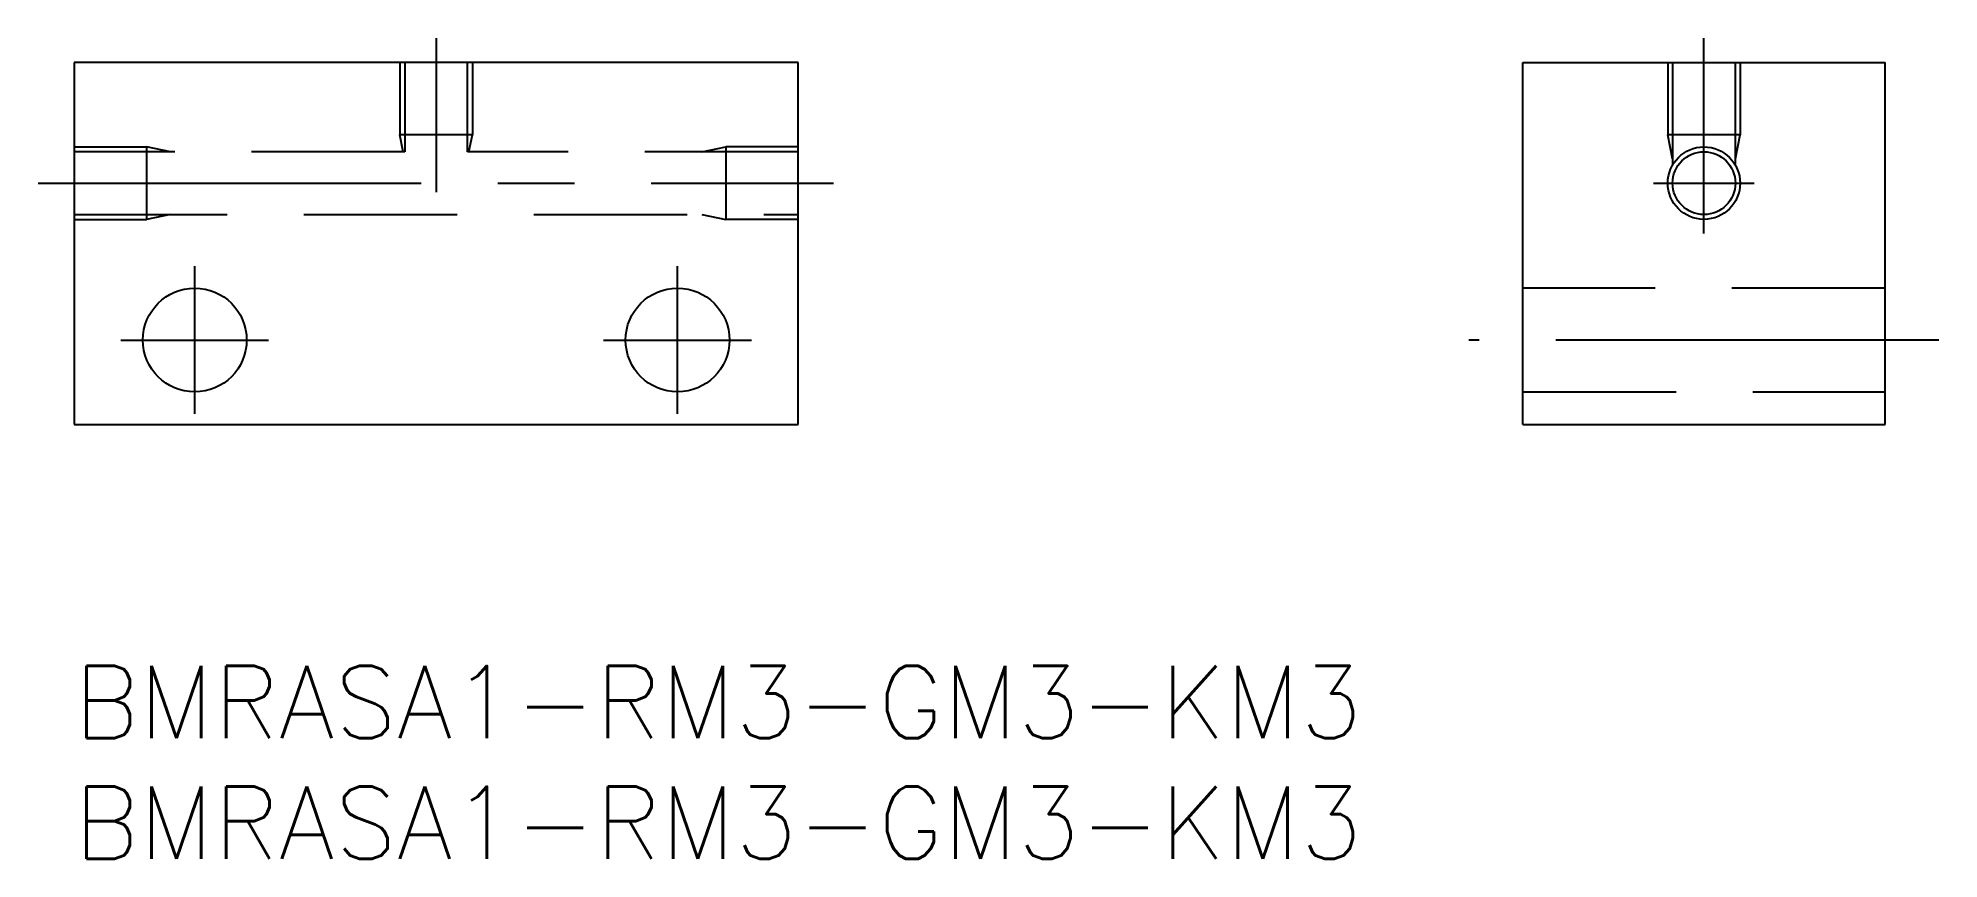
# Model space of a CAD drawing. Extents: x -1.5 to 77.3, y -8 to 26.
import ezdxf

# ---------------------------------------------------------------- set-up
doc = ezdxf.new("R2010")
doc.units = 0
doc.header["$LTSCALE"] = 0.5
doc.linetypes.add('CENTER', pattern=[50.8, 31.75, -6.35, 6.35, -6.35])
doc.linetypes.add('DASHED', pattern=[19.05, 12.7, -6.35])
for name, color, linetype in [('MSM_CENTER', 1, 'CENTER'), ('MSM_CONTINUOUS', 7, 'CONTINUOUS'), ('MSM_DASHED', 4, 'DASHED'), ('MSM_NARROW', 5, 'CONTINUOUS'), ('MSM_PART_NUMBER', 7, 'CONTINUOUS')]:
    doc.layers.add(name, color=color, linetype=linetype)
doc.styles.get("Standard").update_dxf_attribs({"font": 'txt.shx', "height": 2, "bigfont": 'bigfont.shx'})

# ---------------------------------------------------------------- blocks, each defined once
blk = doc.blocks.new('*U28')
at = {"layer": 'MSM_PART_NUMBER'}
blk.add_text('BMRASA1-RM3-GM3-KM3', height=3, dxfattribs=at).set_placement((0, -3))
blk = doc.blocks.new('*U29')
at = {"layer": 'MSM_PART_NUMBER'}
blk.add_text('BMRASA1-RM3-GM3-KM3', height=3, dxfattribs=at).set_placement((0, -8))

msp = doc.modelspace()

# ---------------------------------------------------------------- linework, layer by layer
at = {"layer": 'MSM_CENTER'}
for p, q in [((15, 26.012), (15, 19.631)), ((67.518, 17.916), (67.518, 26.012)), ((-1.492, 20), (31.456, 20)), ((65.433, 20), (69.602, 20)), ((5, 10.439), (5, 16.561)), ((25, 10.439), (25, 16.561)), ((1.939, 13.5), (8.061, 13.5)), ((21.939, 13.5), (28.061, 13.5)), ((77.253, 13.5), (57.782, 13.5))]:
    msp.add_line(p, q, dxfattribs=at)
at = {"layer": 'MSM_CONTINUOUS'}
for p, q in [((0, 25), (0, 10)), ((30, 25), (0, 25)), ((30, 10), (30, 25)), ((60.018, 10), (60.018, 25)), ((60.018, 25), (75.018, 25)), ((75.018, 10), (75.018, 25)), ((0, 10), (30, 10)), ((60.018, 10), (75.018, 10))]:
    msp.add_line(p, q, dxfattribs=at)
for centre, radius in [((67.518, 20), 1.3), ((5, 13.5), 2.15), ((25, 13.5), 2.15)]:
    msp.add_circle(centre, radius, dxfattribs=at)
at = {"layer": 'MSM_DASHED'}
for p, q in [((13.5, 25), (13.5, 22)), ((13.7, 25), (13.7, 21.3)), ((16.3, 21.3), (16.3, 25)), ((16.5, 25), (16.5, 22)), ((66.018, 25), (66.018, 22)), ((66.218, 25), (66.218, 20.748)), ((68.818, 20.748), (68.818, 25)), ((69.018, 25), (69.018, 22)), ((0, 21.5), (3, 21.5)), ((13.7, 21.3), (0, 21.3)), ((4, 21.3), (3, 21.5)), ((3, 21.5), (3, 18.5)), ((16.5, 22), (13.5, 22)), ((13.64, 21.3), (13.5, 22)), ((30, 21.3), (16.3, 21.3)), ((16.36, 21.3), (16.5, 22)), ((26, 21.3), (27, 21.5)), ((30, 21.5), (27, 21.5)), ((27, 21.5), (27, 18.5)), ((69.018, 22), (66.018, 22)), ((66.218, 21), (66.018, 22)), ((68.818, 21), (69.018, 22)), ((0, 18.7), (30, 18.7)), ((0, 18.5), (3, 18.5)), ((4, 18.7), (3, 18.5)), ((26, 18.7), (27, 18.5)), ((30, 18.5), (27, 18.5)), ((75.018, 15.65), (60.018, 15.65)), ((60.018, 11.35), (75.018, 11.35))]:
    msp.add_line(p, q, dxfattribs=at)
at = {"layer": 'MSM_NARROW'}
msp.add_circle((67.518, 20), 1.5, dxfattribs=at)

# ---------------------------------------------------------------- block references
at = {"layer": 'MSM_CONTINUOUS'}
for name in ['*U28', '*U29']:
    msp.add_blockref(name, (0, 0), dxfattribs=at)

doc.saveas('drawing.dxf')
